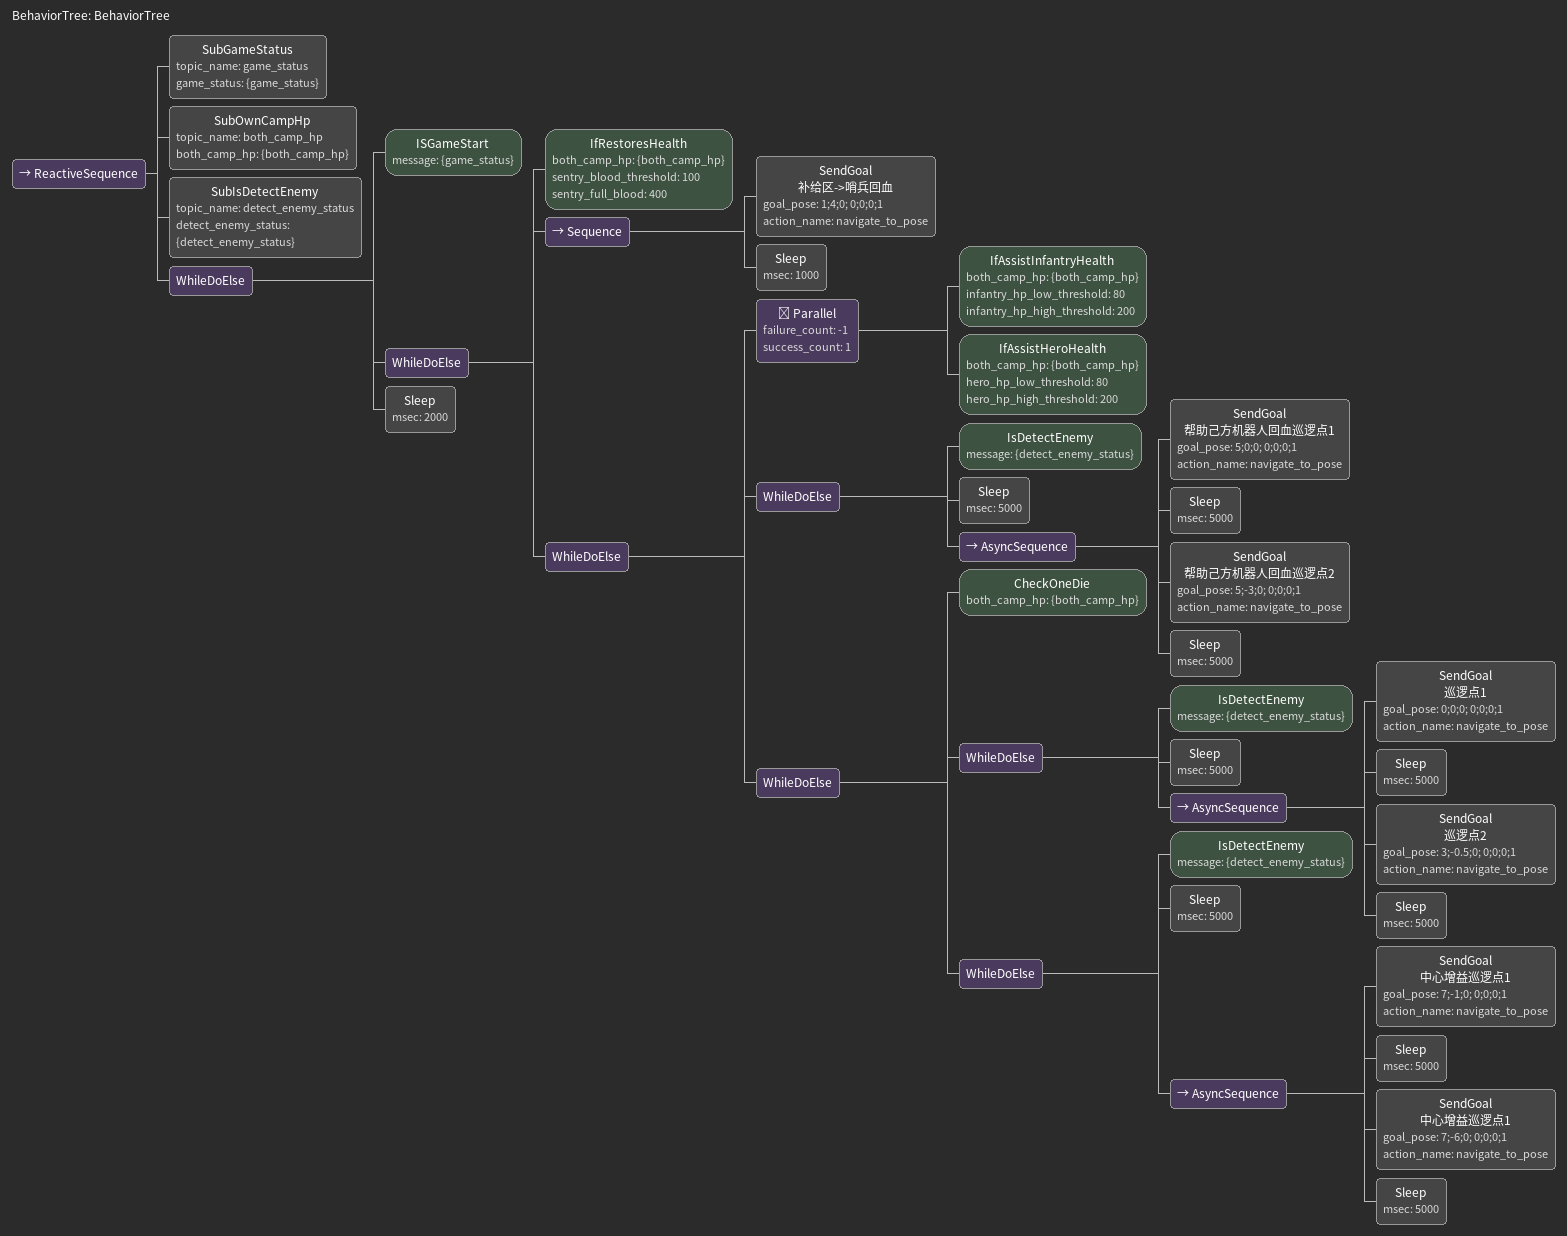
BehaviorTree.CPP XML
<?xml version="1.0" encoding="UTF-8"?>
<root BTCPP_format="4"
      main_tree_to_execute="BehaviorTree">
  <BehaviorTree ID="BehaviorTree">
    <ReactiveSequence>
      <SubGameStatus topic_name="game_status"
                     game_status="{game_status}"/>
      <SubOwnCampHp topic_name="both_camp_hp"
                    both_camp_hp="{both_camp_hp}"/>
      <SubIsDetectEnemy topic_name="detect_enemy_status"
                        detect_enemy_status="{detect_enemy_status}"/>
      <WhileDoElse>
        <ISGameStart message="{game_status}"/>
        <WhileDoElse>
          <IfRestoresHealth both_camp_hp="{both_camp_hp}"
                            sentry_blood_threshold="100"
                            sentry_full_blood="400"/>
          <Sequence>
            <SendGoal name="补给区-&gt;哨兵回血"
                      goal_pose="1;4;0; 0;0;0;1"
                      action_name="navigate_to_pose"/>
            <Sleep msec="1000"/>
          </Sequence>
          <WhileDoElse>
            <Parallel failure_count="-1"
                      success_count="1">
              <IfAssistInfantryHealth both_camp_hp="{both_camp_hp}"
                                      infantry_hp_low_threshold="80"
                                      infantry_hp_high_threshold="200"/>
              <IfAssistHeroHealth both_camp_hp="{both_camp_hp}"
                                  hero_hp_low_threshold="80"
                                  hero_hp_high_threshold="200"/>
            </Parallel>
            <WhileDoElse>
              <IsDetectEnemy message="{detect_enemy_status}"/>
              <Sleep msec="5000"/>
              <AsyncSequence>
                <SendGoal name="帮助己方机器人回血巡逻点1"
                          goal_pose="5;0;0; 0;0;0;1"
                          action_name="navigate_to_pose"/>
                <Sleep msec="5000"/>
                <SendGoal name="帮助己方机器人回血巡逻点2"
                          goal_pose="5;-3;0; 0;0;0;1"
                          action_name="navigate_to_pose"/>
                <Sleep msec="5000"/>
              </AsyncSequence>
            </WhileDoElse>
            <WhileDoElse>
              <CheckOneDie both_camp_hp="{both_camp_hp}"/>
              <WhileDoElse>
                <IsDetectEnemy message="{detect_enemy_status}"/>
                <Sleep msec="5000"/>
                <AsyncSequence>
                  <SendGoal name="巡逻点1"
                            goal_pose="0;0;0; 0;0;0;1"
                            action_name="navigate_to_pose"/>
                  <Sleep msec="5000"/>
                  <SendGoal name="巡逻点2"
                            goal_pose="3;-0.5;0; 0;0;0;1"
                            action_name="navigate_to_pose"/>
                  <Sleep msec="5000"/>
                </AsyncSequence>
              </WhileDoElse>
              <WhileDoElse>
                <IsDetectEnemy message="{detect_enemy_status}"/>
                <Sleep msec="5000"/>
                <AsyncSequence>
                  <SendGoal name="中心增益巡逻点1"
                            goal_pose="7;-1;0; 0;0;0;1"
                            action_name="navigate_to_pose"/>
                  <Sleep msec="5000"/>
                  <SendGoal name="中心增益巡逻点1"
                            goal_pose="7;-6;0; 0;0;0;1"
                            action_name="navigate_to_pose"/>
                  <Sleep msec="5000"/>
                </AsyncSequence>
              </WhileDoElse>
            </WhileDoElse>
          </WhileDoElse>
        </WhileDoElse>
        <Sleep msec="2000"/>
      </WhileDoElse>
    </ReactiveSequence>
  </BehaviorTree>

</root>
